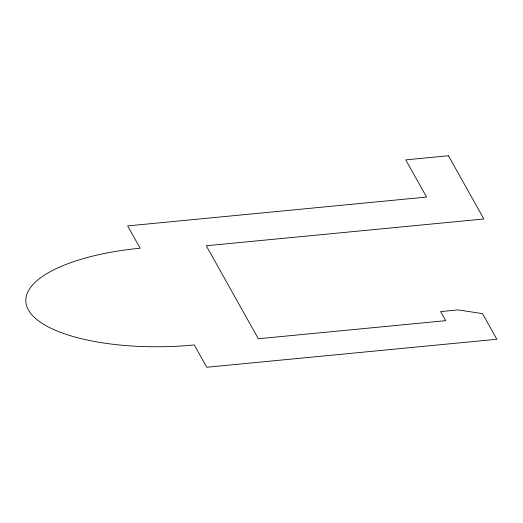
<?xml version="1.0" encoding="UTF-8"?>
<svg xmlns="http://www.w3.org/2000/svg" width="523" height="523" viewBox="0 0 523 523"><rect width="100%" height="100%" fill="white"/><g stroke="black" fill="none" stroke-linecap="round" stroke-linejoin="round"><path stroke-width="0.78" d="M448.453 155.743L405.75 159.868L426.572 197.06L127.651 225.91L140.144 248.229A141.458 50.005 -1.8 0 0 28.425 309.976A141.458 50.005 -1.8 0 0 194.281 344.938L206.775 367.257L496.85 339.264L482.5 313.63L458.161 309.897L440.641 311.59L445.727 320.671L258.336 338.754L206.278 245.764L483.847 218.98L448.453 155.743"/></g></svg>
